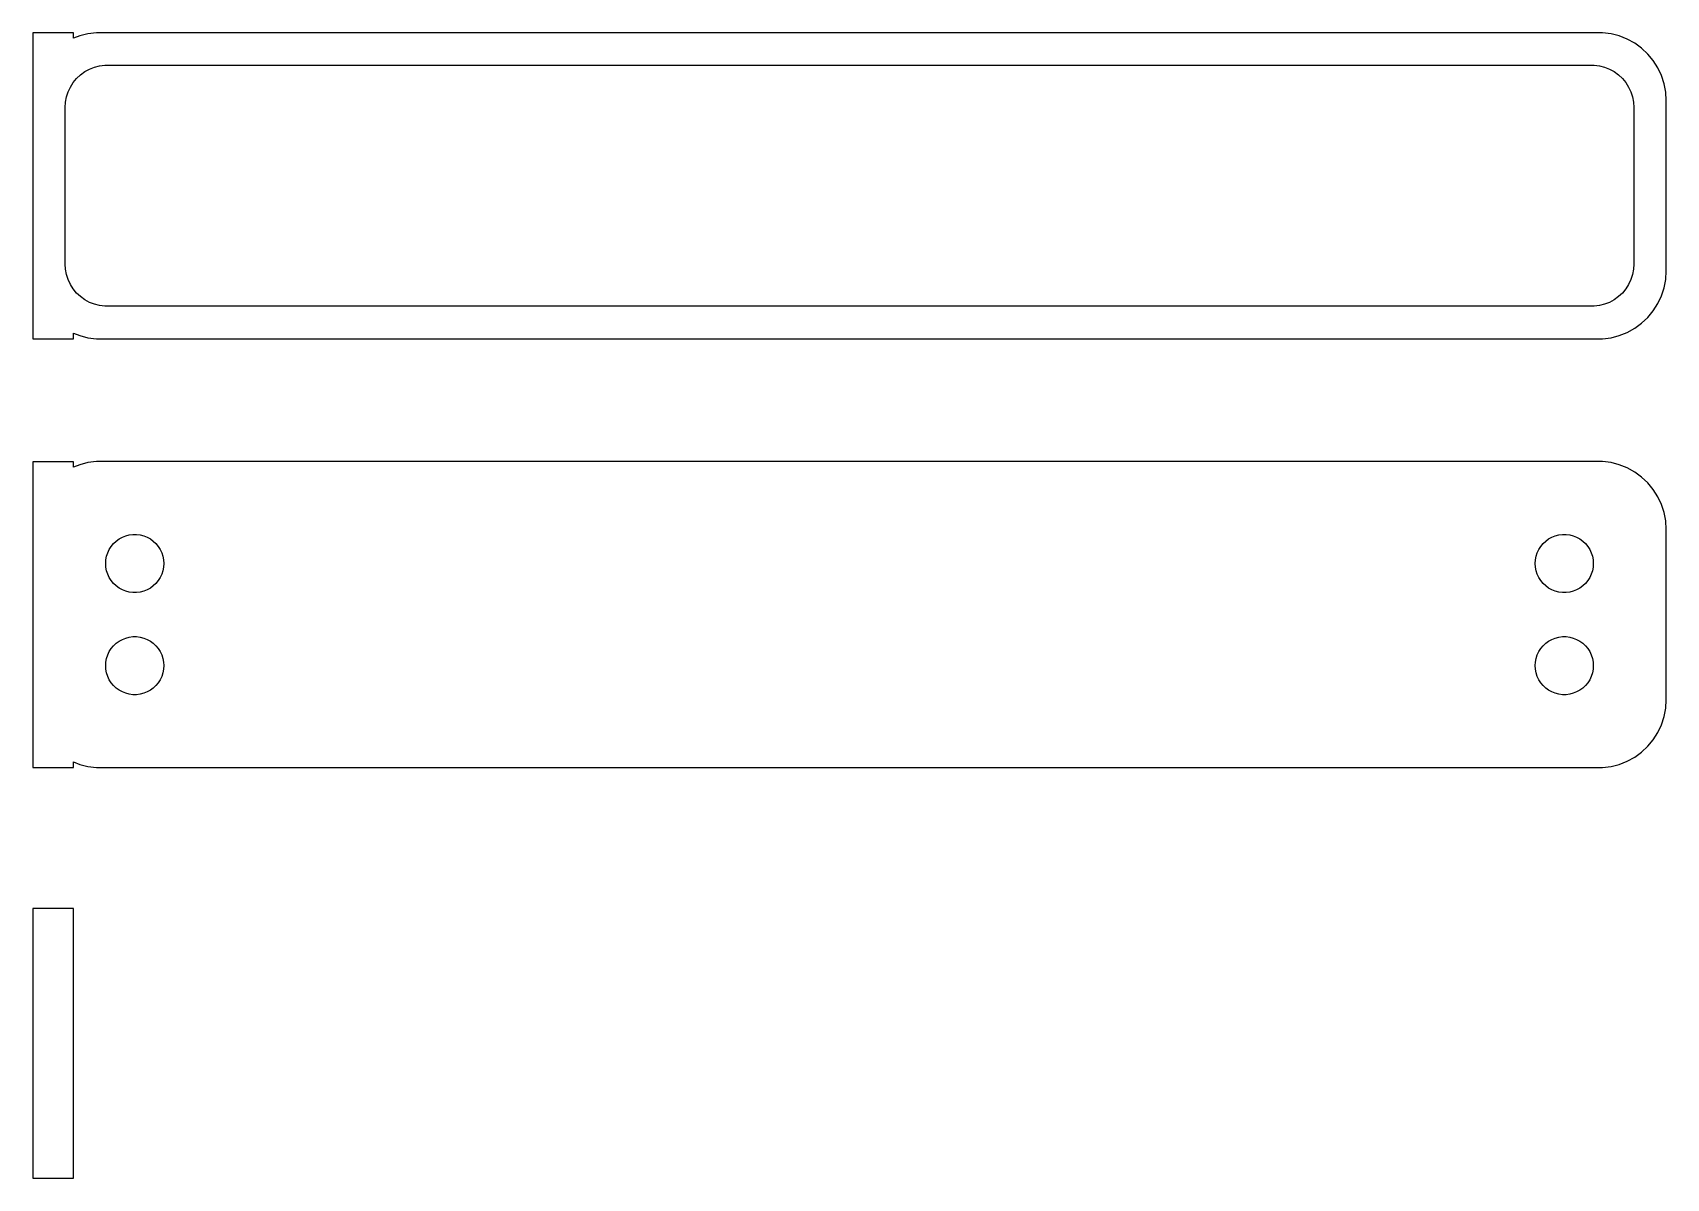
# Model space of a CAD drawing. Header units: metres. Extents: x -60 to 60, y 22 to 106.
import ezdxf

# ---------------------------------------------------------------- set-up
doc = ezdxf.new("R2010")
doc.units = ezdxf.units.M

msp = doc.modelspace()

# ---------------------------------------------------------------- linework, layer by layer
for p, q in [((-57, 105.74), (-60, 105.74)), ((-60, 105.74), (-60, 83.2599)), ((-57, 105.325), (-57, 105.74)), ((-55.9369, 105.661), (-56.5451, 105.505)), ((-55.3139, 105.74), (-55.9369, 105.661)), ((55.3139, 105.74), (-55.3139, 105.74)), ((55.9369, 105.661), (55.3139, 105.74)), ((56.5451, 105.505), (55.9369, 105.661)), ((-56.5451, 105.505), (-57, 105.325)), ((57.1289, 105.274), (56.5451, 105.505)), ((57.6791, 104.972), (57.1289, 105.274)), ((58.1871, 104.603), (57.6791, 104.972)), ((58.6448, 104.173), (58.1871, 104.603)), ((-55.8254, 103.067), (-55.4619, 103.211)), ((-55.4619, 103.211), (-55.0833, 103.308)), ((-55.0833, 103.308), (-54.6954, 103.357)), ((-54.6954, 103.357), (54.6954, 103.357)), ((54.6954, 103.357), (55.0833, 103.308)), ((55.0833, 103.308), (55.4619, 103.211)), ((55.4619, 103.211), (55.8254, 103.067)), ((59.0451, 103.689), (58.6448, 104.173)), ((59.3815, 103.159), (59.0451, 103.689)), ((-57.2279, 101.75), (-57.0184, 102.08)), ((-57.0184, 102.08), (-56.7692, 102.381)), ((-56.7692, 102.381), (-56.4842, 102.649)), ((-56.4842, 102.649), (-56.168, 102.878)), ((-56.168, 102.878), (-55.8254, 103.067)), ((55.8254, 103.067), (56.168, 102.878)), ((56.168, 102.878), (56.4842, 102.649)), ((56.4842, 102.649), (56.7692, 102.381)), ((56.7692, 102.381), (57.0184, 102.08)), ((57.0184, 102.08), (57.2279, 101.75)), ((59.6489, 102.591), (59.3815, 103.159)), ((59.8429, 101.993), (59.6489, 102.591)), ((-57.5884, 100.64), (-57.5151, 101.024)), ((-57.5151, 101.024), (-57.3943, 101.396)), ((-57.3943, 101.396), (-57.2279, 101.75)), ((57.2279, 101.75), (57.3943, 101.396)), ((57.3943, 101.396), (57.5151, 101.024)), ((57.5151, 101.024), (57.5884, 100.64)), ((59.9606, 101.377), (59.8429, 101.993)), ((60, 100.75), (59.9606, 101.377)), ((-57.6129, 100.25), (-57.5884, 100.64)), ((-57.6129, 88.75), (-57.6129, 100.25)), ((57.5884, 100.64), (57.6129, 100.25)), ((57.6129, 100.25), (57.6129, 88.75)), ((60, 88.25), (60, 100.75)), ((-57.5884, 88.3598), (-57.6129, 88.75)), ((-57.5151, 87.9759), (-57.5884, 88.3598)), ((-57.3943, 87.6041), (-57.5151, 87.9759)), ((-57.2279, 87.2504), (-57.3943, 87.6041)), ((57.3943, 87.6041), (57.2279, 87.2504)), ((57.5151, 87.9759), (57.3943, 87.6041)), ((57.5884, 88.3598), (57.5151, 87.9759)), ((57.6129, 88.75), (57.5884, 88.3598)), ((59.8429, 87.0066), (59.9606, 87.6233)), ((59.9606, 87.6233), (60, 88.25)), ((-57.0184, 86.9203), (-57.2279, 87.2504)), ((-56.7692, 86.6191), (-57.0184, 86.9203)), ((-56.4842, 86.3515), (-56.7692, 86.6191)), ((56.7692, 86.6191), (56.4842, 86.3515)), ((57.0184, 86.9203), (56.7692, 86.6191)), ((57.2279, 87.2504), (57.0184, 86.9203)), ((59.3815, 85.8412), (59.6489, 86.4094)), ((59.6489, 86.4094), (59.8429, 87.0066)), ((-56.168, 86.1217), (-56.4842, 86.3515)), ((-55.8254, 85.9333), (-56.168, 86.1217)), ((-55.4619, 85.7894), (-55.8254, 85.9333)), ((-55.0833, 85.6922), (-55.4619, 85.7894)), ((-54.6954, 85.6432), (-55.0833, 85.6922)), ((54.6954, 85.6432), (-54.6954, 85.6432)), ((55.0833, 85.6922), (54.6954, 85.6432)), ((55.4619, 85.7894), (55.0833, 85.6922)), ((55.8254, 85.9333), (55.4619, 85.7894)), ((56.168, 86.1217), (55.8254, 85.9333)), ((56.4842, 86.3515), (56.168, 86.1217)), ((58.6448, 84.8273), (59.0451, 85.3111)), ((59.0451, 85.3111), (59.3815, 85.8412)), ((57.1289, 83.7259), (57.6791, 84.0284)), ((57.6791, 84.0284), (58.1871, 84.3974)), ((58.1871, 84.3974), (58.6448, 84.8273)), ((-60, 83.2599), (-57, 83.2599)), ((-57, 83.6748), (-56.5451, 83.4947)), ((-57, 83.2599), (-57, 83.6748)), ((-56.5451, 83.4947), (-55.9369, 83.3386)), ((-55.9369, 83.3386), (-55.3139, 83.2599)), ((-55.3139, 83.2599), (55.3139, 83.2599)), ((55.3139, 83.2599), (55.9369, 83.3386)), ((55.9369, 83.3386), (56.5451, 83.4947)), ((56.5451, 83.4947), (57.1289, 83.7259)), ((-57, 74.2293), (-60, 74.2293)), ((-60, 74.2293), (-60, 51.7707)), ((-57, 73.8252), (-57, 74.2293)), ((-56.5451, 74.0053), (-57, 73.8252)), ((-55.9369, 74.1614), (-56.5451, 74.0053)), ((-55.3139, 74.2401), (-55.9369, 74.1614)), ((55.3139, 74.2401), (-55.3139, 74.2401)), ((55.9369, 74.1614), (55.3139, 74.2401)), ((56.5451, 74.0053), (55.9369, 74.1614)), ((57.1289, 73.7741), (56.5451, 74.0053)), ((57.6791, 73.4716), (57.1289, 73.7741)), ((58.1871, 73.1026), (57.6791, 73.4716)), ((58.6448, 72.6727), (58.1871, 73.1026)), ((59.0451, 72.1889), (58.6448, 72.6727)), ((59.3815, 71.6588), (59.0451, 72.1889)), ((59.6489, 71.0906), (59.3815, 71.6588)), ((59.8429, 70.4934), (59.6489, 71.0906)), ((59.9606, 69.8767), (59.8429, 70.4934)), ((60, 69.25), (59.9606, 69.8767)), ((-53.8611, 68.3953), (-53.6441, 68.5529)), ((-53.6441, 68.5529), (-53.4092, 68.6821)), ((-53.4092, 68.6821), (-53.1598, 68.7808)), ((-53.1598, 68.7808), (-52.9001, 68.8475)), ((-52.9001, 68.8475), (-52.6341, 68.8811)), ((-52.6341, 68.8811), (-52.3659, 68.8811)), ((-52.3659, 68.8811), (-52.0999, 68.8475)), ((-52.0999, 68.8475), (-51.8401, 68.7808)), ((-51.8401, 68.7808), (-51.5908, 68.6821)), ((-51.5908, 68.6821), (-51.3559, 68.5529)), ((-51.3559, 68.5529), (-51.1389, 68.3953)), ((51.1389, 68.3953), (51.3559, 68.5529)), ((51.3559, 68.5529), (51.5908, 68.6821)), ((51.5908, 68.6821), (51.8401, 68.7808)), ((51.8401, 68.7808), (52.0999, 68.8475)), ((52.0999, 68.8475), (52.3659, 68.8811)), ((52.3659, 68.8811), (52.6341, 68.8811)), ((52.6341, 68.8811), (52.9001, 68.8475)), ((52.9001, 68.8475), (53.1598, 68.7808)), ((53.1598, 68.7808), (53.4092, 68.6821)), ((53.4092, 68.6821), (53.6441, 68.5529)), ((53.6441, 68.5529), (53.8611, 68.3953)), ((60, 56.75), (60, 69.25)), ((-54.6185, 67.0176), (-54.5682, 67.281)), ((-54.5682, 67.281), (-54.4853, 67.536)), ((-54.4853, 67.536), (-54.3712, 67.7787)), ((-54.3712, 67.7787), (-54.2275, 68.0051)), ((-54.2275, 68.0051), (-54.0565, 68.2117)), ((-54.0565, 68.2117), (-53.8611, 68.3953)), ((-51.1389, 68.3953), (-50.9434, 68.2117)), ((-50.9434, 68.2117), (-50.7725, 68.0051)), ((-50.7725, 68.0051), (-50.6288, 67.7787)), ((-50.6288, 67.7787), (-50.5146, 67.536)), ((-50.5146, 67.536), (-50.4318, 67.281)), ((-50.4318, 67.281), (-50.3815, 67.0176)), ((50.3815, 67.0176), (50.4318, 67.281)), ((50.4318, 67.281), (50.5146, 67.536)), ((50.5146, 67.536), (50.6288, 67.7787)), ((50.6288, 67.7787), (50.7725, 68.0051)), ((50.7725, 68.0051), (50.9434, 68.2117)), ((50.9434, 68.2117), (51.1389, 68.3953)), ((53.8611, 68.3953), (54.0565, 68.2117)), ((54.0565, 68.2117), (54.2275, 68.0051)), ((54.2275, 68.0051), (54.3712, 67.7787)), ((54.3712, 67.7787), (54.4853, 67.536)), ((54.4853, 67.536), (54.5682, 67.281)), ((54.5682, 67.281), (54.6185, 67.0176)), ((-54.6353, 66.75), (-54.6185, 67.0176)), ((-54.6185, 66.4824), (-54.6353, 66.75)), ((-54.5682, 66.219), (-54.6185, 66.4824)), ((-54.4853, 65.9639), (-54.5682, 66.219)), ((-50.4318, 66.219), (-50.5146, 65.9639)), ((-50.3815, 66.4824), (-50.4318, 66.219)), ((-50.3815, 67.0176), (-50.3647, 66.75)), ((-50.3647, 66.75), (-50.3815, 66.4824)), ((50.3647, 66.75), (50.3815, 67.0176)), ((50.3815, 66.4824), (50.3647, 66.75)), ((50.4318, 66.219), (50.3815, 66.4824)), ((50.5146, 65.9639), (50.4318, 66.219)), ((54.5682, 66.219), (54.4853, 65.9639)), ((54.6185, 66.4824), (54.5682, 66.219)), ((54.6185, 67.0176), (54.6353, 66.75)), ((54.6353, 66.75), (54.6185, 66.4824)), ((-54.3712, 65.7213), (-54.4853, 65.9639)), ((-54.2275, 65.4949), (-54.3712, 65.7213)), ((-54.0565, 65.2883), (-54.2275, 65.4949)), ((-53.8611, 65.1047), (-54.0565, 65.2883)), ((-53.6441, 64.9471), (-53.8611, 65.1047)), ((-53.4092, 64.8179), (-53.6441, 64.9471)), ((-53.1598, 64.7192), (-53.4092, 64.8179)), ((-51.5908, 64.8179), (-51.8401, 64.7192)), ((-51.3559, 64.9471), (-51.5908, 64.8179)), ((-51.1389, 65.1047), (-51.3559, 64.9471)), ((-50.9434, 65.2883), (-51.1389, 65.1047)), ((-50.7725, 65.4949), (-50.9434, 65.2883)), ((-50.6288, 65.7213), (-50.7725, 65.4949)), ((-50.5146, 65.9639), (-50.6288, 65.7213)), ((50.6288, 65.7213), (50.5146, 65.9639)), ((50.7725, 65.4949), (50.6288, 65.7213)), ((50.9434, 65.2883), (50.7725, 65.4949)), ((51.1389, 65.1047), (50.9434, 65.2883)), ((51.3559, 64.9471), (51.1389, 65.1047)), ((51.5908, 64.8179), (51.3559, 64.9471)), ((51.8401, 64.7192), (51.5908, 64.8179)), ((53.4092, 64.8179), (53.1598, 64.7192)), ((53.6441, 64.9471), (53.4092, 64.8179)), ((53.8611, 65.1047), (53.6441, 64.9471)), ((54.0565, 65.2883), (53.8611, 65.1047)), ((54.2275, 65.4949), (54.0565, 65.2883)), ((54.3712, 65.7213), (54.2275, 65.4949)), ((54.4853, 65.9639), (54.3712, 65.7213)), ((-52.9001, 64.6525), (-53.1598, 64.7192)), ((-52.6341, 64.6189), (-52.9001, 64.6525)), ((-52.3659, 64.6189), (-52.6341, 64.6189)), ((-52.0999, 64.6525), (-52.3659, 64.6189)), ((-51.8401, 64.7192), (-52.0999, 64.6525)), ((52.0999, 64.6525), (51.8401, 64.7192)), ((52.3659, 64.6189), (52.0999, 64.6525)), ((52.6341, 64.6189), (52.3659, 64.6189)), ((52.9001, 64.6525), (52.6341, 64.6189)), ((53.1598, 64.7192), (52.9001, 64.6525)), ((-53.4092, 61.1821), (-53.1598, 61.2808)), ((-53.1598, 61.2808), (-52.9001, 61.3475)), ((-52.9001, 61.3475), (-52.6341, 61.3811)), ((-52.6341, 61.3811), (-52.3659, 61.3811)), ((-52.3659, 61.3811), (-52.0999, 61.3475)), ((-52.0999, 61.3475), (-51.8401, 61.2808)), ((-51.8401, 61.2808), (-51.5908, 61.1821)), ((51.5908, 61.1821), (51.8401, 61.2808)), ((51.8401, 61.2808), (52.0999, 61.3475)), ((52.0999, 61.3475), (52.3659, 61.3811)), ((52.3659, 61.3811), (52.6341, 61.3811)), ((52.6341, 61.3811), (52.9001, 61.3475)), ((52.9001, 61.3475), (53.1598, 61.2808)), ((53.1598, 61.2808), (53.4092, 61.1821)), ((-54.5682, 59.781), (-54.4853, 60.0361)), ((-54.4853, 60.0361), (-54.3712, 60.2787)), ((-54.3712, 60.2787), (-54.2275, 60.5051)), ((-54.2275, 60.5051), (-54.0565, 60.7117)), ((-54.0565, 60.7117), (-53.8611, 60.8953)), ((-53.8611, 60.8953), (-53.6441, 61.0529)), ((-53.6441, 61.0529), (-53.4092, 61.1821)), ((-51.5908, 61.1821), (-51.3559, 61.0529)), ((-51.3559, 61.0529), (-51.1389, 60.8953)), ((-51.1389, 60.8953), (-50.9434, 60.7117)), ((-50.9434, 60.7117), (-50.7725, 60.5051)), ((-50.7725, 60.5051), (-50.6288, 60.2787)), ((-50.6288, 60.2787), (-50.5146, 60.0361)), ((-50.5146, 60.0361), (-50.4318, 59.781)), ((50.4318, 59.781), (50.5146, 60.0361)), ((50.5146, 60.0361), (50.6288, 60.2787)), ((50.6288, 60.2787), (50.7725, 60.5051)), ((50.7725, 60.5051), (50.9434, 60.7117)), ((50.9434, 60.7117), (51.1389, 60.8953)), ((51.1389, 60.8953), (51.3559, 61.0529)), ((51.3559, 61.0529), (51.5908, 61.1821)), ((53.4092, 61.1821), (53.6441, 61.0529)), ((53.6441, 61.0529), (53.8611, 60.8953)), ((53.8611, 60.8953), (54.0565, 60.7117)), ((54.0565, 60.7117), (54.2275, 60.5051)), ((54.2275, 60.5051), (54.3712, 60.2787)), ((54.3712, 60.2787), (54.4853, 60.0361)), ((54.4853, 60.0361), (54.5682, 59.781)), ((-54.6353, 59.25), (-54.6185, 59.5176)), ((-54.6185, 58.9824), (-54.6353, 59.25)), ((-54.6185, 59.5176), (-54.5682, 59.781)), ((-54.5682, 58.719), (-54.6185, 58.9824)), ((-50.4318, 59.781), (-50.3815, 59.5176)), ((-50.3815, 58.9824), (-50.4318, 58.719)), ((-50.3815, 59.5176), (-50.3647, 59.25)), ((-50.3647, 59.25), (-50.3815, 58.9824)), ((50.3647, 59.25), (50.3815, 59.5176)), ((50.3815, 58.9824), (50.3647, 59.25)), ((50.3815, 59.5176), (50.4318, 59.781)), ((50.4318, 58.719), (50.3815, 58.9824)), ((54.5682, 59.781), (54.6185, 59.5176)), ((54.6185, 58.9824), (54.5682, 58.719)), ((54.6185, 59.5176), (54.6353, 59.25)), ((54.6353, 59.25), (54.6185, 58.9824)), ((-54.4853, 58.464), (-54.5682, 58.719)), ((-54.3712, 58.2213), (-54.4853, 58.464)), ((-54.2275, 57.9949), (-54.3712, 58.2213)), ((-54.0565, 57.7883), (-54.2275, 57.9949)), ((-53.8611, 57.6047), (-54.0565, 57.7883)), ((-53.6441, 57.4471), (-53.8611, 57.6047)), ((-51.1389, 57.6047), (-51.3559, 57.4471)), ((-50.9434, 57.7883), (-51.1389, 57.6047)), ((-50.7725, 57.9949), (-50.9434, 57.7883)), ((-50.6288, 58.2213), (-50.7725, 57.9949)), ((-50.5146, 58.464), (-50.6288, 58.2213)), ((-50.4318, 58.719), (-50.5146, 58.464)), ((50.5146, 58.464), (50.4318, 58.719)), ((50.6288, 58.2213), (50.5146, 58.464)), ((50.7725, 57.9949), (50.6288, 58.2213)), ((50.9434, 57.7883), (50.7725, 57.9949)), ((51.1389, 57.6047), (50.9434, 57.7883)), ((51.3559, 57.4471), (51.1389, 57.6047)), ((53.8611, 57.6047), (53.6441, 57.4471)), ((54.0565, 57.7883), (53.8611, 57.6047)), ((54.2275, 57.9949), (54.0565, 57.7883)), ((54.3712, 58.2213), (54.2275, 57.9949)), ((54.4853, 58.464), (54.3712, 58.2213)), ((54.5682, 58.719), (54.4853, 58.464)), ((-53.4092, 57.3179), (-53.6441, 57.4471)), ((-53.1598, 57.2192), (-53.4092, 57.3179)), ((-52.9001, 57.1525), (-53.1598, 57.2192)), ((-52.6341, 57.1189), (-52.9001, 57.1525)), ((-52.3659, 57.1189), (-52.6341, 57.1189)), ((-52.0999, 57.1525), (-52.3659, 57.1189)), ((-51.8401, 57.2192), (-52.0999, 57.1525)), ((-51.5908, 57.3179), (-51.8401, 57.2192)), ((-51.3559, 57.4471), (-51.5908, 57.3179)), ((51.5908, 57.3179), (51.3559, 57.4471)), ((51.8401, 57.2192), (51.5908, 57.3179)), ((52.0999, 57.1525), (51.8401, 57.2192)), ((52.3659, 57.1189), (52.0999, 57.1525)), ((52.6341, 57.1189), (52.3659, 57.1189)), ((52.9001, 57.1525), (52.6341, 57.1189)), ((53.1598, 57.2192), (52.9001, 57.1525)), ((53.4092, 57.3179), (53.1598, 57.2192)), ((53.6441, 57.4471), (53.4092, 57.3179)), ((59.9606, 56.1233), (60, 56.75)), ((59.6489, 54.9094), (59.8429, 55.5066)), ((59.8429, 55.5066), (59.9606, 56.1233)), ((59.0451, 53.8111), (59.3815, 54.3412)), ((59.3815, 54.3412), (59.6489, 54.9094)), ((57.6791, 52.5284), (58.1871, 52.8974)), ((58.1871, 52.8974), (58.6448, 53.3273)), ((58.6448, 53.3273), (59.0451, 53.8111)), ((-60, 51.7707), (-57, 51.7707)), ((-57, 51.7707), (-57, 52.1748)), ((-57, 52.1748), (-56.5451, 51.9947)), ((-56.5451, 51.9947), (-55.9369, 51.8386)), ((-55.9369, 51.8386), (-55.3139, 51.7599)), ((-55.3139, 51.7599), (55.3139, 51.7599)), ((55.3139, 51.7599), (55.9369, 51.8386)), ((55.9369, 51.8386), (56.5451, 51.9947)), ((56.5451, 51.9947), (57.1289, 52.2259)), ((57.1289, 52.2259), (57.6791, 52.5284)), ((-57, 41.4026), (-60, 41.4026)), ((-60, 41.4026), (-60, 21.5974)), ((-57, 21.5974), (-57, 41.4026)), ((-60, 21.5974), (-57, 21.5974))]:
    msp.add_line(p, q)

doc.saveas('drawing.dxf')
